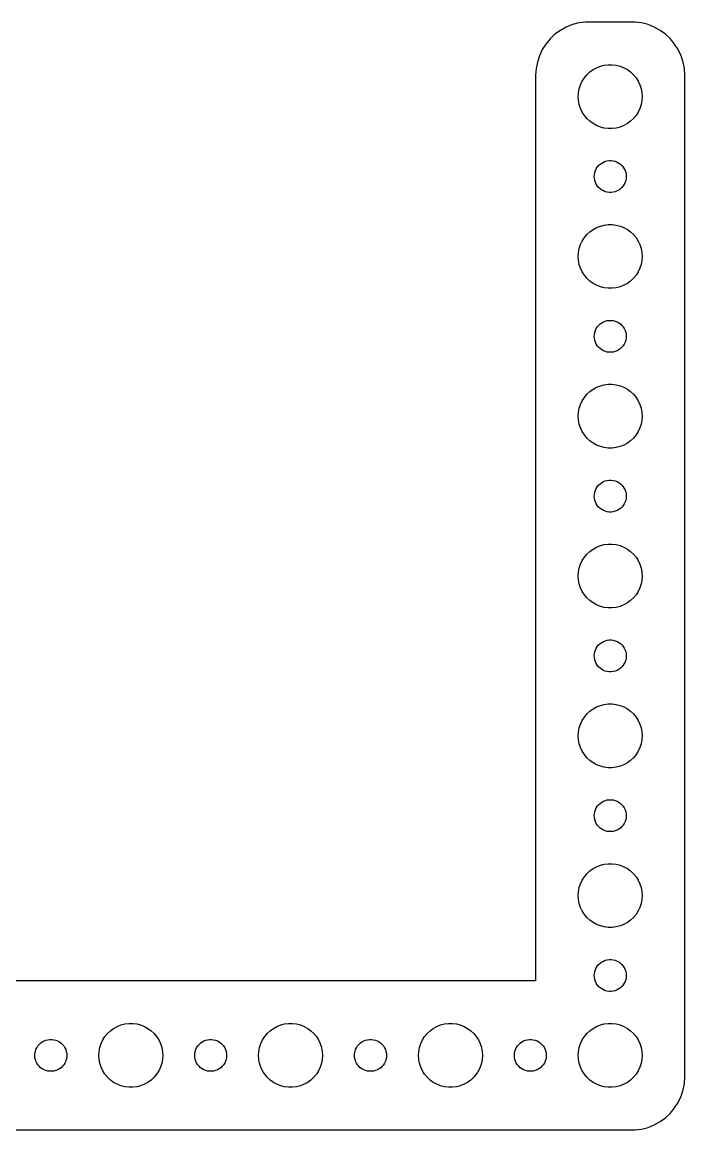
# Model space of a CAD drawing. Header units: metres. Extents: x -60 to 60, y -52 to 52.
# Drawn here: x -2.7 to 59.5, y -52 to 52 of the extents above; entities that cross this region are included whole.
import ezdxf

# ---------------------------------------------------------------- set-up
doc = ezdxf.new("R2010")
doc.units = ezdxf.units.M

msp = doc.modelspace()

# ---------------------------------------------------------------- linework, layer by layer
for p, q in [((50.186, 51.9901), (49.5631, 51.9114)), ((54.8139, 51.9901), (50.186, 51.9901)), ((55.4369, 51.9114), (54.8139, 51.9901)), ((47.8209, 51.2216), (47.3129, 50.8526)), ((48.3711, 51.5241), (47.8209, 51.2216)), ((48.9549, 51.7553), (48.3711, 51.5241)), ((49.5631, 51.9114), (48.9549, 51.7553)), ((56.0451, 51.7553), (55.4369, 51.9114)), ((56.6289, 51.5241), (56.0451, 51.7553)), ((57.1791, 51.2216), (56.6289, 51.5241)), ((57.6871, 50.8526), (57.1791, 51.2216)), ((46.4549, 49.9389), (46.1185, 49.4088)), ((46.8551, 50.4227), (46.4549, 49.9389)), ((47.3129, 50.8526), (46.8551, 50.4227)), ((58.1448, 50.4227), (57.6871, 50.8526)), ((58.5451, 49.9389), (58.1448, 50.4227)), ((58.8815, 49.4088), (58.5451, 49.9389)), ((46.1185, 49.4088), (45.8511, 48.8406)), ((59.1489, 48.8406), (58.8815, 49.4088)), ((45.6571, 48.2434), (45.5394, 47.6267)), ((45.8511, 48.8406), (45.6571, 48.2434)), ((51.2227, 47.7145), (51.5729, 47.8532)), ((51.5729, 47.8532), (51.9379, 47.9469)), ((51.9379, 47.9469), (52.3116, 47.9941)), ((52.3116, 47.9941), (52.6884, 47.9941)), ((52.6884, 47.9941), (53.0621, 47.9469)), ((53.0621, 47.9469), (53.427, 47.8532)), ((53.427, 47.8532), (53.7773, 47.7145)), ((59.3429, 48.2434), (59.1489, 48.8406)), ((59.4606, 47.6267), (59.3429, 48.2434)), ((45.5394, 47.6267), (45.5, 47)), ((45.5, 47), (45.5, -38.0099)), ((50.0729, 46.7634), (50.3131, 47.0536)), ((50.3131, 47.0536), (50.5877, 47.3115)), ((50.5877, 47.3115), (50.8925, 47.533)), ((50.8925, 47.533), (51.2227, 47.7145)), ((53.7773, 47.7145), (54.1075, 47.533)), ((54.1075, 47.533), (54.4123, 47.3115)), ((54.4123, 47.3115), (54.6869, 47.0536)), ((54.6869, 47.0536), (54.927, 46.7634)), ((59.5, 47), (59.4606, 47.6267)), ((59.5, -47), (59.5, 47)), ((49.5942, 45.7461), (49.7107, 46.1044)), ((49.7107, 46.1044), (49.8711, 46.4453)), ((49.8711, 46.4453), (50.0729, 46.7634)), ((54.927, 46.7634), (55.1289, 46.4453)), ((55.1289, 46.4453), (55.2893, 46.1044)), ((55.2893, 46.1044), (55.4057, 45.7461)), ((49.5, 45), (49.5237, 45.376)), ((49.5237, 44.624), (49.5, 45)), ((49.5237, 45.376), (49.5942, 45.7461)), ((55.4057, 45.7461), (55.4763, 45.376)), ((55.4763, 45.376), (55.5, 45)), ((55.5, 45), (55.4763, 44.624)), ((49.5942, 44.2539), (49.5237, 44.624)), ((49.7107, 43.8956), (49.5942, 44.2539)), ((49.8711, 43.5547), (49.7107, 43.8956)), ((55.2893, 43.8956), (55.1289, 43.5547)), ((55.4057, 44.2539), (55.2893, 43.8956)), ((55.4763, 44.624), (55.4057, 44.2539)), ((50.0729, 43.2366), (49.8711, 43.5547)), ((50.3131, 42.9464), (50.0729, 43.2366)), ((50.5877, 42.6885), (50.3131, 42.9464)), ((50.8925, 42.467), (50.5877, 42.6885)), ((54.4123, 42.6885), (54.1075, 42.467)), ((54.6869, 42.9464), (54.4123, 42.6885)), ((54.927, 43.2366), (54.6869, 42.9464)), ((55.1289, 43.5547), (54.927, 43.2366)), ((51.2227, 42.2855), (50.8925, 42.467)), ((51.5729, 42.1468), (51.2227, 42.2855)), ((51.9379, 42.0531), (51.5729, 42.1468)), ((52.3116, 42.0059), (51.9379, 42.0531)), ((52.6884, 42.0059), (52.3116, 42.0059)), ((53.0621, 42.0531), (52.6884, 42.0059)), ((53.427, 42.1468), (53.0621, 42.0531)), ((53.7773, 42.2855), (53.427, 42.1468)), ((54.1075, 42.467), (53.7773, 42.2855)), ((51.2865, 38.3817), (51.4065, 38.5268)), ((51.4065, 38.5268), (51.5439, 38.6558)), ((51.5439, 38.6558), (51.6963, 38.7665)), ((51.6963, 38.7665), (51.8613, 38.8572)), ((51.8613, 38.8572), (52.0365, 38.9266)), ((52.0365, 38.9266), (52.2189, 38.9734)), ((52.2189, 38.9734), (52.4058, 38.997)), ((52.4058, 38.997), (52.5942, 38.997)), ((52.5942, 38.997), (52.7811, 38.9734)), ((52.7811, 38.9734), (52.9635, 38.9266)), ((52.9635, 38.9266), (53.1387, 38.8572)), ((53.1387, 38.8572), (53.3037, 38.7665)), ((53.3037, 38.7665), (53.4561, 38.6558)), ((53.4561, 38.6558), (53.5934, 38.5268)), ((53.5934, 38.5268), (53.7135, 38.3817)), ((51, 37.5), (51.0118, 37.688)), ((51.0118, 37.312), (51, 37.5)), ((51.0118, 37.688), (51.0471, 37.873)), ((51.0471, 37.873), (51.1053, 38.0522)), ((51.1053, 38.0522), (51.1855, 38.2226)), ((51.1855, 38.2226), (51.2865, 38.3817)), ((53.7135, 38.3817), (53.8145, 38.2226)), ((53.8145, 38.2226), (53.8947, 38.0522)), ((53.8947, 38.0522), (53.9529, 37.873)), ((53.9529, 37.873), (53.9882, 37.688)), ((53.9882, 37.688), (54, 37.5)), ((54, 37.5), (53.9882, 37.312)), ((51.0471, 37.127), (51.0118, 37.312)), ((51.1053, 36.9478), (51.0471, 37.127)), ((51.1855, 36.7774), (51.1053, 36.9478)), ((51.2865, 36.6183), (51.1855, 36.7774)), ((51.4065, 36.4732), (51.2865, 36.6183)), ((51.5439, 36.3442), (51.4065, 36.4732)), ((53.5934, 36.4732), (53.4561, 36.3442)), ((53.7135, 36.6183), (53.5934, 36.4732)), ((53.8145, 36.7774), (53.7135, 36.6183)), ((53.8947, 36.9478), (53.8145, 36.7774)), ((53.9529, 37.127), (53.8947, 36.9478)), ((53.9882, 37.312), (53.9529, 37.127)), ((51.6963, 36.2335), (51.5439, 36.3442)), ((51.8613, 36.1428), (51.6963, 36.2335)), ((52.0365, 36.0734), (51.8613, 36.1428)), ((52.2189, 36.0266), (52.0365, 36.0734)), ((52.4058, 36.003), (52.2189, 36.0266)), ((52.5942, 36.003), (52.4058, 36.003)), ((52.7811, 36.0266), (52.5942, 36.003)), ((52.9635, 36.0734), (52.7811, 36.0266)), ((53.1387, 36.1428), (52.9635, 36.0734)), ((53.3037, 36.2335), (53.1387, 36.1428)), ((53.4561, 36.3442), (53.3037, 36.2335)), ((50.3131, 32.0536), (50.5877, 32.3115)), ((50.5877, 32.3115), (50.8925, 32.533)), ((50.8925, 32.533), (51.2227, 32.7145)), ((51.2227, 32.7145), (51.5729, 32.8532)), ((51.5729, 32.8532), (51.9379, 32.9469)), ((51.9379, 32.9469), (52.3116, 32.9941)), ((52.3116, 32.9941), (52.6884, 32.9941)), ((52.6884, 32.9941), (53.0621, 32.9469)), ((53.0621, 32.9469), (53.427, 32.8532)), ((53.427, 32.8532), (53.7773, 32.7145)), ((53.7773, 32.7145), (54.1075, 32.533)), ((54.1075, 32.533), (54.4123, 32.3115)), ((54.4123, 32.3115), (54.6869, 32.0536)), ((49.7107, 31.1044), (49.8711, 31.4453)), ((49.8711, 31.4453), (50.0729, 31.7634)), ((50.0729, 31.7634), (50.3131, 32.0536)), ((54.6869, 32.0536), (54.927, 31.7634)), ((54.927, 31.7634), (55.1289, 31.4453)), ((55.1289, 31.4453), (55.2893, 31.1044)), ((49.5, 30), (49.5237, 30.376)), ((49.5237, 30.376), (49.5942, 30.7461)), ((49.5942, 30.7461), (49.7107, 31.1044)), ((55.2893, 31.1044), (55.4057, 30.7461)), ((55.4057, 30.7461), (55.4763, 30.376)), ((55.4763, 30.376), (55.5, 30)), ((49.5237, 29.624), (49.5, 30)), ((49.5942, 29.2539), (49.5237, 29.624)), ((49.7107, 28.8956), (49.5942, 29.2539)), ((55.4057, 29.2539), (55.2893, 28.8956)), ((55.4763, 29.624), (55.4057, 29.2539)), ((55.5, 30), (55.4763, 29.624)), ((49.8711, 28.5547), (49.7107, 28.8956)), ((50.0729, 28.2366), (49.8711, 28.5547)), ((50.3131, 27.9464), (50.0729, 28.2366)), ((54.927, 28.2366), (54.6869, 27.9464)), ((55.1289, 28.5547), (54.927, 28.2366)), ((55.2893, 28.8956), (55.1289, 28.5547)), ((50.5877, 27.6884), (50.3131, 27.9464)), ((50.8925, 27.467), (50.5877, 27.6884)), ((51.2227, 27.2855), (50.8925, 27.467)), ((51.5729, 27.1468), (51.2227, 27.2855)), ((51.9379, 27.0531), (51.5729, 27.1468)), ((52.3116, 27.0059), (51.9379, 27.0531)), ((53.0621, 27.0531), (52.6884, 27.0059)), ((53.427, 27.1468), (53.0621, 27.0531)), ((53.7773, 27.2855), (53.427, 27.1468)), ((54.1075, 27.467), (53.7773, 27.2855)), ((54.4123, 27.6884), (54.1075, 27.467)), ((54.6869, 27.9464), (54.4123, 27.6884)), ((52.6884, 27.0059), (52.3116, 27.0059)), ((51.8613, 23.8572), (52.0365, 23.9266)), ((52.0365, 23.9266), (52.2189, 23.9734)), ((52.2189, 23.9734), (52.4058, 23.997)), ((52.4058, 23.997), (52.5942, 23.997)), ((52.5942, 23.997), (52.7811, 23.9734)), ((52.7811, 23.9734), (52.9635, 23.9266)), ((52.9635, 23.9266), (53.1387, 23.8572)), ((51.0471, 22.873), (51.1053, 23.0522)), ((51.1053, 23.0522), (51.1855, 23.2226)), ((51.1855, 23.2226), (51.2865, 23.3817)), ((51.2865, 23.3817), (51.4065, 23.5268)), ((51.4065, 23.5268), (51.5439, 23.6558)), ((51.5439, 23.6558), (51.6963, 23.7665)), ((51.6963, 23.7665), (51.8613, 23.8572)), ((53.1387, 23.8572), (53.3037, 23.7665)), ((53.3037, 23.7665), (53.4561, 23.6558)), ((53.4561, 23.6558), (53.5934, 23.5268)), ((53.5934, 23.5268), (53.7135, 23.3817)), ((53.7135, 23.3817), (53.8145, 23.2226)), ((53.8145, 23.2226), (53.8947, 23.0522)), ((53.8947, 23.0522), (53.9529, 22.873)), ((51, 22.5), (51.0118, 22.688)), ((51.0118, 22.312), (51, 22.5)), ((51.0118, 22.688), (51.0471, 22.873)), ((51.0471, 22.127), (51.0118, 22.312)), ((51.1053, 21.9478), (51.0471, 22.127)), ((51.1855, 21.7774), (51.1053, 21.9478)), ((53.8947, 21.9478), (53.8145, 21.7774)), ((53.9529, 22.127), (53.8947, 21.9478)), ((53.9529, 22.873), (53.9882, 22.688)), ((53.9882, 22.312), (53.9529, 22.127)), ((53.9882, 22.688), (54, 22.5)), ((54, 22.5), (53.9882, 22.312)), ((51.2865, 21.6183), (51.1855, 21.7774)), ((51.4065, 21.4732), (51.2865, 21.6183)), ((51.5439, 21.3442), (51.4065, 21.4732)), ((51.6963, 21.2335), (51.5439, 21.3442)), ((51.8613, 21.1427), (51.6963, 21.2335)), ((52.0365, 21.0734), (51.8613, 21.1427)), ((52.2189, 21.0266), (52.0365, 21.0734)), ((52.4058, 21.003), (52.2189, 21.0266)), ((52.5942, 21.003), (52.4058, 21.003)), ((52.7811, 21.0266), (52.5942, 21.003)), ((52.9635, 21.0734), (52.7811, 21.0266)), ((53.1387, 21.1427), (52.9635, 21.0734)), ((53.3037, 21.2335), (53.1387, 21.1427)), ((53.4561, 21.3442), (53.3037, 21.2335)), ((53.5934, 21.4732), (53.4561, 21.3442)), ((53.7135, 21.6183), (53.5934, 21.4732)), ((53.8145, 21.7774), (53.7135, 21.6183)), ((50.8925, 17.533), (51.2227, 17.7145)), ((51.2227, 17.7145), (51.5729, 17.8532)), ((51.5729, 17.8532), (51.9379, 17.9469)), ((51.9379, 17.9469), (52.3116, 17.9941)), ((52.3116, 17.9941), (52.6884, 17.9941)), ((52.6884, 17.9941), (53.0621, 17.9469)), ((53.0621, 17.9469), (53.427, 17.8532)), ((53.427, 17.8532), (53.7773, 17.7145)), ((53.7773, 17.7145), (54.1075, 17.533)), ((49.8711, 16.4453), (50.0729, 16.7634)), ((50.0729, 16.7634), (50.3131, 17.0536)), ((50.3131, 17.0536), (50.5877, 17.3115)), ((50.5877, 17.3115), (50.8925, 17.533)), ((54.1075, 17.533), (54.4123, 17.3115)), ((54.4123, 17.3115), (54.6869, 17.0536)), ((54.6869, 17.0536), (54.927, 16.7634)), ((54.927, 16.7634), (55.1289, 16.4453)), ((49.5237, 15.376), (49.5942, 15.7461)), ((49.5942, 15.7461), (49.7107, 16.1044)), ((49.7107, 16.1044), (49.8711, 16.4453)), ((55.1289, 16.4453), (55.2893, 16.1044)), ((55.2893, 16.1044), (55.4057, 15.7461)), ((55.4057, 15.7461), (55.4763, 15.376)), ((49.5, 15), (49.5237, 15.376)), ((49.5237, 14.624), (49.5, 15)), ((49.5942, 14.2539), (49.5237, 14.624)), ((55.4763, 14.624), (55.4057, 14.2539)), ((55.4763, 15.376), (55.5, 15)), ((55.5, 15), (55.4763, 14.624)), ((49.7107, 13.8956), (49.5942, 14.2539)), ((49.8711, 13.5547), (49.7107, 13.8956)), ((50.0729, 13.2366), (49.8711, 13.5547)), ((55.1289, 13.5547), (54.927, 13.2366)), ((55.2893, 13.8956), (55.1289, 13.5547)), ((55.4057, 14.2539), (55.2893, 13.8956)), ((50.3131, 12.9464), (50.0729, 13.2366)), ((50.5877, 12.6884), (50.3131, 12.9464)), ((50.8925, 12.467), (50.5877, 12.6884)), ((54.4123, 12.6884), (54.1075, 12.467)), ((54.6869, 12.9464), (54.4123, 12.6884)), ((54.927, 13.2366), (54.6869, 12.9464)), ((51.2227, 12.2855), (50.8925, 12.467)), ((51.5729, 12.1468), (51.2227, 12.2855)), ((51.9379, 12.0531), (51.5729, 12.1468)), ((52.3116, 12.0059), (51.9379, 12.0531)), ((52.6884, 12.0059), (52.3116, 12.0059)), ((53.0621, 12.0531), (52.6884, 12.0059)), ((53.427, 12.1468), (53.0621, 12.0531)), ((53.7773, 12.2855), (53.427, 12.1468)), ((54.1075, 12.467), (53.7773, 12.2855)), ((51.1855, 8.22263), (51.2865, 8.38167)), ((51.2865, 8.38167), (51.4065, 8.52681)), ((51.4065, 8.52681), (51.5439, 8.65576)), ((51.5439, 8.65576), (51.6963, 8.76648)), ((51.6963, 8.76648), (51.8613, 8.85724)), ((51.8613, 8.85724), (52.0365, 8.92657)), ((52.0365, 8.92657), (52.2189, 8.97342)), ((52.2189, 8.97342), (52.4058, 8.99704)), ((52.4058, 8.99704), (52.5942, 8.99704)), ((52.5942, 8.99704), (52.7811, 8.97342)), ((52.7811, 8.97342), (52.9635, 8.92657)), ((52.9635, 8.92657), (53.1387, 8.85724)), ((53.1387, 8.85724), (53.3037, 8.76648)), ((53.3037, 8.76648), (53.4561, 8.65576)), ((53.4561, 8.65576), (53.5934, 8.52681)), ((53.5934, 8.52681), (53.7135, 8.38167)), ((53.7135, 8.38167), (53.8145, 8.22263)), ((51, 7.5), (51.0118, 7.68799)), ((51.0118, 7.312), (51, 7.5)), ((51.0118, 7.68799), (51.0471, 7.87303)), ((51.0471, 7.12695), (51.0118, 7.312)), ((51.0471, 7.87303), (51.1053, 8.05219)), ((51.1053, 8.05219), (51.1855, 8.22263)), ((53.8145, 8.22263), (53.8947, 8.05219)), ((53.8947, 8.05219), (53.9529, 7.87303)), ((53.9529, 7.87303), (53.9882, 7.68799)), ((53.9882, 7.312), (53.9529, 7.12695)), ((53.9882, 7.68799), (54, 7.5)), ((54, 7.5), (53.9882, 7.312)), ((51.1053, 6.9478), (51.0471, 7.12695)), ((51.1855, 6.77736), (51.1053, 6.9478)), ((51.2865, 6.61832), (51.1855, 6.77736)), ((51.4065, 6.47318), (51.2865, 6.61832)), ((51.5439, 6.34422), (51.4065, 6.47318)), ((51.6963, 6.23351), (51.5439, 6.34422)), ((53.4561, 6.34422), (53.3037, 6.23351)), ((53.5934, 6.47318), (53.4561, 6.34422)), ((53.7135, 6.61832), (53.5934, 6.47318)), ((53.8145, 6.77736), (53.7135, 6.61832)), ((53.8947, 6.9478), (53.8145, 6.77736)), ((53.9529, 7.12695), (53.8947, 6.9478)), ((51.8613, 6.14275), (51.6963, 6.23351)), ((52.0365, 6.07341), (51.8613, 6.14275)), ((52.2189, 6.02657), (52.0365, 6.07341)), ((52.4058, 6.00294), (52.2189, 6.02657)), ((52.5942, 6.00294), (52.4058, 6.00294)), ((52.7811, 6.02657), (52.5942, 6.00294)), ((52.9635, 6.07341), (52.7811, 6.02657)), ((53.1387, 6.14275), (52.9635, 6.07341)), ((53.3037, 6.23351), (53.1387, 6.14275)), ((50.3131, 2.05363), (50.5877, 2.31154)), ((50.5877, 2.31154), (50.8925, 2.53297)), ((50.8925, 2.53297), (51.2227, 2.71448)), ((51.2227, 2.71448), (51.5729, 2.85316)), ((51.5729, 2.85316), (51.9379, 2.94685)), ((51.9379, 2.94685), (52.3116, 2.99408)), ((52.3116, 2.99408), (52.6884, 2.99408)), ((52.6884, 2.99408), (53.0621, 2.94685)), ((53.0621, 2.94685), (53.427, 2.85316)), ((53.427, 2.85316), (53.7773, 2.71448)), ((53.7773, 2.71448), (54.1075, 2.53297)), ((54.1075, 2.53297), (54.4123, 2.31154)), ((54.4123, 2.31154), (54.6869, 2.05363)), ((49.5942, 0.74606), (49.7107, 1.10437)), ((49.7107, 1.10437), (49.8711, 1.44525)), ((49.8711, 1.44525), (50.0729, 1.76335)), ((50.0729, 1.76335), (50.3131, 2.05363)), ((54.6869, 2.05363), (54.927, 1.76335)), ((54.927, 1.76335), (55.1289, 1.44525)), ((55.1289, 1.44525), (55.2893, 1.10437)), ((55.2893, 1.10437), (55.4057, 0.74606)), ((49.5, 0), (49.5237, 0.37599)), ((49.5237, -0.37599), (49.5, 0)), ((49.5237, 0.37599), (49.5942, 0.74606)), ((55.4057, 0.74606), (55.4763, 0.37599)), ((55.4763, 0.37599), (55.5, 0)), ((55.5, 0), (55.4763, -0.37599)), ((49.5942, -0.74606), (49.5237, -0.37599)), ((49.7107, -1.10437), (49.5942, -0.74606)), ((55.4057, -0.74606), (55.2893, -1.10437)), ((55.4763, -0.37599), (55.4057, -0.74606)), ((49.8711, -1.44525), (49.7107, -1.10437)), ((50.0729, -1.76335), (49.8711, -1.44525)), ((50.3131, -2.05363), (50.0729, -1.76335)), ((50.5877, -2.31154), (50.3131, -2.05363)), ((54.6869, -2.05363), (54.4123, -2.31154)), ((54.927, -1.76335), (54.6869, -2.05363)), ((55.1289, -1.44525), (54.927, -1.76335)), ((55.2893, -1.10437), (55.1289, -1.44525)), ((50.8925, -2.53297), (50.5877, -2.31154)), ((51.2227, -2.71448), (50.8925, -2.53297)), ((51.5729, -2.85316), (51.2227, -2.71448)), ((51.9379, -2.94685), (51.5729, -2.85316)), ((52.3116, -2.99408), (51.9379, -2.94685)), ((52.6884, -2.99408), (52.3116, -2.99408)), ((53.0621, -2.94685), (52.6884, -2.99408)), ((53.427, -2.85316), (53.0621, -2.94685)), ((53.7773, -2.71448), (53.427, -2.85316)), ((54.1075, -2.53297), (53.7773, -2.71448)), ((54.4123, -2.31154), (54.1075, -2.53297)), ((51.5439, -6.34422), (51.6963, -6.23351)), ((51.6963, -6.23351), (51.8613, -6.14275)), ((51.8613, -6.14275), (52.0365, -6.07341)), ((52.0365, -6.07341), (52.2189, -6.02657)), ((52.2189, -6.02657), (52.4058, -6.00294)), ((52.4058, -6.00294), (52.5942, -6.00294)), ((52.5942, -6.00294), (52.7811, -6.02657)), ((52.7811, -6.02657), (52.9635, -6.07341)), ((52.9635, -6.07341), (53.1387, -6.14275)), ((53.1387, -6.14275), (53.3037, -6.23351)), ((53.3037, -6.23351), (53.4561, -6.34422)), ((51.0118, -7.312), (51.0471, -7.12695)), ((51.0471, -7.12695), (51.1053, -6.9478)), ((51.1053, -6.9478), (51.1855, -6.77736)), ((51.1855, -6.77736), (51.2865, -6.61832)), ((51.2865, -6.61832), (51.4065, -6.47318)), ((51.4065, -6.47318), (51.5439, -6.34422)), ((53.4561, -6.34422), (53.5934, -6.47318)), ((53.5934, -6.47318), (53.7135, -6.61832)), ((53.7135, -6.61832), (53.8145, -6.77736)), ((53.8145, -6.77736), (53.8947, -6.9478)), ((53.8947, -6.9478), (53.9529, -7.12695)), ((53.9529, -7.12695), (53.9882, -7.312)), ((51, -7.5), (51.0118, -7.312)), ((51.0118, -7.68799), (51, -7.5)), ((51.0471, -7.87303), (51.0118, -7.68799)), ((51.1053, -8.05219), (51.0471, -7.87303)), ((51.1855, -8.22263), (51.1053, -8.05219)), ((51.2865, -8.38167), (51.1855, -8.22263)), ((53.8145, -8.22263), (53.7135, -8.38167)), ((53.8947, -8.05219), (53.8145, -8.22263)), ((53.9529, -7.87303), (53.8947, -8.05219)), ((53.9882, -7.68799), (53.9529, -7.87303)), ((53.9882, -7.312), (54, -7.5)), ((54, -7.5), (53.9882, -7.68799)), ((51.4065, -8.52681), (51.2865, -8.38167)), ((51.5439, -8.65576), (51.4065, -8.52681)), ((51.6963, -8.76648), (51.5439, -8.65576)), ((51.8613, -8.85724), (51.6963, -8.76648)), ((52.0365, -8.92657), (51.8613, -8.85724)), ((52.2189, -8.97342), (52.0365, -8.92657)), ((52.4058, -8.99704), (52.2189, -8.97342)), ((52.5942, -8.99704), (52.4058, -8.99704)), ((52.7811, -8.97342), (52.5942, -8.99704)), ((52.9635, -8.92657), (52.7811, -8.97342)), ((53.1387, -8.85724), (52.9635, -8.92657)), ((53.3037, -8.76648), (53.1387, -8.85724)), ((53.4561, -8.65576), (53.3037, -8.76648)), ((53.5934, -8.52681), (53.4561, -8.65576)), ((53.7135, -8.38167), (53.5934, -8.52681)), ((50.5877, -12.6884), (50.8925, -12.467)), ((50.8925, -12.467), (51.2227, -12.2855)), ((51.2227, -12.2855), (51.5729, -12.1468)), ((51.5729, -12.1468), (51.9379, -12.0531)), ((51.9379, -12.0531), (52.3116, -12.0059)), ((52.3116, -12.0059), (52.6884, -12.0059)), ((52.6884, -12.0059), (53.0621, -12.0531)), ((53.0621, -12.0531), (53.427, -12.1468)), ((53.427, -12.1468), (53.7773, -12.2855)), ((53.7773, -12.2855), (54.1075, -12.467)), ((54.1075, -12.467), (54.4123, -12.6884)), ((49.8711, -13.5547), (50.0729, -13.2366)), ((50.0729, -13.2366), (50.3131, -12.9464)), ((50.3131, -12.9464), (50.5877, -12.6884)), ((54.4123, -12.6884), (54.6869, -12.9464)), ((54.6869, -12.9464), (54.927, -13.2366)), ((54.927, -13.2366), (55.1289, -13.5547)), ((49.5237, -14.624), (49.5942, -14.2539)), ((49.5942, -14.2539), (49.7107, -13.8956)), ((49.7107, -13.8956), (49.8711, -13.5547)), ((55.1289, -13.5547), (55.2893, -13.8956)), ((55.2893, -13.8956), (55.4057, -14.2539)), ((55.4057, -14.2539), (55.4763, -14.624)), ((49.5, -15), (49.5237, -14.624)), ((49.5237, -15.376), (49.5, -15)), ((49.5942, -15.7461), (49.5237, -15.376)), ((55.4763, -15.376), (55.4057, -15.7461)), ((55.4763, -14.624), (55.5, -15)), ((55.5, -15), (55.4763, -15.376)), ((49.7107, -16.1044), (49.5942, -15.7461)), ((49.8711, -16.4453), (49.7107, -16.1044)), ((50.0729, -16.7634), (49.8711, -16.4453)), ((55.1289, -16.4453), (54.927, -16.7634)), ((55.2893, -16.1044), (55.1289, -16.4453)), ((55.4057, -15.7461), (55.2893, -16.1044)), ((50.3131, -17.0536), (50.0729, -16.7634)), ((50.5877, -17.3115), (50.3131, -17.0536)), ((50.8925, -17.533), (50.5877, -17.3115)), ((51.2227, -17.7145), (50.8925, -17.533)), ((54.1075, -17.533), (53.7773, -17.7145)), ((54.4123, -17.3115), (54.1075, -17.533)), ((54.6869, -17.0536), (54.4123, -17.3115)), ((54.927, -16.7634), (54.6869, -17.0536)), ((51.5729, -17.8532), (51.2227, -17.7145)), ((51.9379, -17.9469), (51.5729, -17.8532)), ((52.3116, -17.9941), (51.9379, -17.9469)), ((52.6884, -17.9941), (52.3116, -17.9941)), ((53.0621, -17.9469), (52.6884, -17.9941)), ((53.427, -17.8532), (53.0621, -17.9469)), ((53.7773, -17.7145), (53.427, -17.8532)), ((51.1053, -21.9478), (51.1855, -21.7774)), ((51.1855, -21.7774), (51.2865, -21.6183)), ((51.2865, -21.6183), (51.4065, -21.4732)), ((51.4065, -21.4732), (51.5439, -21.3442)), ((51.5439, -21.3442), (51.6963, -21.2335)), ((51.6963, -21.2335), (51.8613, -21.1427)), ((51.8613, -21.1427), (52.0365, -21.0734)), ((52.0365, -21.0734), (52.2189, -21.0266)), ((52.2189, -21.0266), (52.4058, -21.003)), ((52.4058, -21.003), (52.5942, -21.003)), ((52.5942, -21.003), (52.7811, -21.0266)), ((52.7811, -21.0266), (52.9635, -21.0734)), ((52.9635, -21.0734), (53.1387, -21.1427)), ((53.1387, -21.1427), (53.3037, -21.2335)), ((53.3037, -21.2335), (53.4561, -21.3442)), ((53.4561, -21.3442), (53.5934, -21.4732)), ((53.5934, -21.4732), (53.7135, -21.6183)), ((53.7135, -21.6183), (53.8145, -21.7774)), ((53.8145, -21.7774), (53.8947, -21.9478)), ((51, -22.5), (51.0118, -22.312)), ((51.0118, -22.688), (51, -22.5)), ((51.0118, -22.312), (51.0471, -22.127)), ((51.0471, -22.873), (51.0118, -22.688)), ((51.0471, -22.127), (51.1053, -21.9478)), ((51.1053, -23.0522), (51.0471, -22.873)), ((53.8947, -21.9478), (53.9529, -22.127)), ((53.9529, -22.873), (53.8947, -23.0522)), ((53.9529, -22.127), (53.9882, -22.312)), ((53.9882, -22.688), (53.9529, -22.873)), ((53.9882, -22.312), (54, -22.5)), ((54, -22.5), (53.9882, -22.688)), ((51.1855, -23.2226), (51.1053, -23.0522)), ((51.2865, -23.3817), (51.1855, -23.2226)), ((51.4065, -23.5268), (51.2865, -23.3817)), ((51.5439, -23.6558), (51.4065, -23.5268)), ((51.6963, -23.7665), (51.5439, -23.6558)), ((51.8613, -23.8572), (51.6963, -23.7665)), ((52.0365, -23.9266), (51.8613, -23.8572)), ((53.1387, -23.8572), (52.9635, -23.9266)), ((53.3037, -23.7665), (53.1387, -23.8572)), ((53.4561, -23.6558), (53.3037, -23.7665)), ((53.5934, -23.5268), (53.4561, -23.6558)), ((53.7135, -23.3817), (53.5934, -23.5268)), ((53.8145, -23.2226), (53.7135, -23.3817)), ((53.8947, -23.0522), (53.8145, -23.2226)), ((52.2189, -23.9734), (52.0365, -23.9266)), ((52.4058, -23.997), (52.2189, -23.9734)), ((52.5942, -23.997), (52.4058, -23.997)), ((52.7811, -23.9734), (52.5942, -23.997)), ((52.9635, -23.9266), (52.7811, -23.9734)), ((51.9379, -27.0531), (52.3116, -27.0059)), ((52.3116, -27.0059), (52.6884, -27.0059)), ((52.6884, -27.0059), (53.0621, -27.0531)), ((50.0729, -28.2366), (50.3131, -27.9464)), ((50.3131, -27.9464), (50.5877, -27.6884)), ((50.5877, -27.6884), (50.8925, -27.467)), ((50.8925, -27.467), (51.2227, -27.2855)), ((51.2227, -27.2855), (51.5729, -27.1468)), ((51.5729, -27.1468), (51.9379, -27.0531)), ((53.0621, -27.0531), (53.427, -27.1468)), ((53.427, -27.1468), (53.7773, -27.2855)), ((53.7773, -27.2855), (54.1075, -27.467)), ((54.1075, -27.467), (54.4123, -27.6884)), ((54.4123, -27.6884), (54.6869, -27.9464)), ((54.6869, -27.9464), (54.927, -28.2366)), ((49.5942, -29.2539), (49.7107, -28.8956)), ((49.7107, -28.8956), (49.8711, -28.5547)), ((49.8711, -28.5547), (50.0729, -28.2366)), ((54.927, -28.2366), (55.1289, -28.5547)), ((55.1289, -28.5547), (55.2893, -28.8956)), ((55.2893, -28.8956), (55.4057, -29.2539)), ((49.5, -30), (49.5237, -29.624)), ((49.5237, -30.376), (49.5, -30)), ((49.5237, -29.624), (49.5942, -29.2539)), ((55.4057, -29.2539), (55.4763, -29.624)), ((55.4763, -29.624), (55.5, -30)), ((55.5, -30), (55.4763, -30.376)), ((49.5942, -30.7461), (49.5237, -30.376)), ((49.7107, -31.1044), (49.5942, -30.7461)), ((49.8711, -31.4453), (49.7107, -31.1044)), ((55.2893, -31.1044), (55.1289, -31.4453)), ((55.4057, -30.7461), (55.2893, -31.1044)), ((55.4763, -30.376), (55.4057, -30.7461)), ((50.0729, -31.7634), (49.8711, -31.4453)), ((50.3131, -32.0536), (50.0729, -31.7634)), ((50.5877, -32.3115), (50.3131, -32.0536)), ((54.6869, -32.0536), (54.4123, -32.3115)), ((54.927, -31.7634), (54.6869, -32.0536)), ((55.1289, -31.4453), (54.927, -31.7634)), ((50.8925, -32.533), (50.5877, -32.3115)), ((51.2227, -32.7145), (50.8925, -32.533)), ((51.5729, -32.8532), (51.2227, -32.7145)), ((51.9379, -32.9469), (51.5729, -32.8532)), ((52.3116, -32.9941), (51.9379, -32.9469)), ((52.6884, -32.9941), (52.3116, -32.9941)), ((53.0621, -32.9469), (52.6884, -32.9941)), ((53.427, -32.8532), (53.0621, -32.9469)), ((53.7773, -32.7145), (53.427, -32.8532)), ((54.1075, -32.533), (53.7773, -32.7145)), ((54.4123, -32.3115), (54.1075, -32.533)), ((51.4065, -36.4732), (51.5439, -36.3442)), ((51.5439, -36.3442), (51.6963, -36.2335)), ((51.6963, -36.2335), (51.8613, -36.1428)), ((51.8613, -36.1428), (52.0365, -36.0734)), ((52.0365, -36.0734), (52.2189, -36.0266)), ((52.2189, -36.0266), (52.4058, -36.003)), ((52.4058, -36.003), (52.5942, -36.003)), ((52.5942, -36.003), (52.7811, -36.0266)), ((52.7811, -36.0266), (52.9635, -36.0734)), ((52.9635, -36.0734), (53.1387, -36.1428)), ((53.1387, -36.1428), (53.3037, -36.2335)), ((53.3037, -36.2335), (53.4561, -36.3442)), ((53.4561, -36.3442), (53.5934, -36.4732)), ((51, -37.5), (51.0118, -37.312)), ((51.0118, -37.312), (51.0471, -37.127)), ((51.0471, -37.127), (51.1053, -36.9478)), ((51.1053, -36.9478), (51.1855, -36.7774)), ((51.1855, -36.7774), (51.2865, -36.6183)), ((51.2865, -36.6183), (51.4065, -36.4732)), ((53.5934, -36.4732), (53.7135, -36.6183)), ((53.7135, -36.6183), (53.8145, -36.7774)), ((53.8145, -36.7774), (53.8947, -36.9478)), ((53.8947, -36.9478), (53.9529, -37.127)), ((53.9529, -37.127), (53.9882, -37.312)), ((53.9882, -37.312), (54, -37.5)), ((45.5, -38.0099), (-45.5, -38.0099)), ((51.0118, -37.688), (51, -37.5)), ((51.0471, -37.873), (51.0118, -37.688)), ((51.1053, -38.0522), (51.0471, -37.873)), ((51.1855, -38.2226), (51.1053, -38.0522)), ((51.2865, -38.3817), (51.1855, -38.2226)), ((51.4065, -38.5268), (51.2865, -38.3817)), ((53.7135, -38.3817), (53.5934, -38.5268)), ((53.8145, -38.2226), (53.7135, -38.3817)), ((53.8947, -38.0522), (53.8145, -38.2226)), ((53.9529, -37.873), (53.8947, -38.0522)), ((53.9882, -37.688), (53.9529, -37.873)), ((54, -37.5), (53.9882, -37.688)), ((51.5439, -38.6558), (51.4065, -38.5268)), ((51.6963, -38.7665), (51.5439, -38.6558)), ((51.8613, -38.8572), (51.6963, -38.7665)), ((52.0365, -38.9266), (51.8613, -38.8572)), ((52.2189, -38.9734), (52.0365, -38.9266)), ((52.4058, -38.997), (52.2189, -38.9734)), ((52.5942, -38.997), (52.4058, -38.997)), ((52.7811, -38.9734), (52.5942, -38.997)), ((52.9635, -38.9266), (52.7811, -38.9734)), ((53.1387, -38.8572), (52.9635, -38.9266)), ((53.3037, -38.7665), (53.1387, -38.8572)), ((53.4561, -38.6558), (53.3037, -38.7665)), ((53.5934, -38.5268), (53.4561, -38.6558)), ((5.58772, -42.6885), (5.89252, -42.467)), ((5.89252, -42.467), (6.22266, -42.2855)), ((6.22266, -42.2855), (6.57294, -42.1468)), ((6.57294, -42.1468), (6.93785, -42.0531)), ((6.93785, -42.0531), (7.31161, -42.0059)), ((7.31161, -42.0059), (7.68837, -42.0059)), ((7.68837, -42.0059), (8.06213, -42.0531)), ((8.06213, -42.0531), (8.42705, -42.1468)), ((8.42705, -42.1468), (8.77733, -42.2855)), ((8.77733, -42.2855), (9.10747, -42.467)), ((9.10747, -42.467), (9.41226, -42.6885)), ((20.5877, -42.6885), (20.8925, -42.467)), ((20.8925, -42.467), (21.2227, -42.2855)), ((21.2227, -42.2855), (21.5729, -42.1468)), ((21.5729, -42.1468), (21.9379, -42.0531)), ((21.9379, -42.0531), (22.3116, -42.0059)), ((22.3116, -42.0059), (22.6884, -42.0059)), ((22.6884, -42.0059), (23.0621, -42.0531)), ((23.0621, -42.0531), (23.427, -42.1468)), ((23.427, -42.1468), (23.7773, -42.2855)), ((23.7773, -42.2855), (24.1075, -42.467)), ((24.1075, -42.467), (24.4123, -42.6885)), ((35.5877, -42.6885), (35.8925, -42.467)), ((35.8925, -42.467), (36.2227, -42.2855)), ((36.2227, -42.2855), (36.5729, -42.1468)), ((36.5729, -42.1468), (36.9379, -42.0531)), ((36.9379, -42.0531), (37.3116, -42.0059)), ((37.3116, -42.0059), (37.6884, -42.0059)), ((37.6884, -42.0059), (38.0621, -42.0531)), ((38.0621, -42.0531), (38.427, -42.1468)), ((38.427, -42.1468), (38.7773, -42.2855)), ((38.7773, -42.2855), (39.1075, -42.467)), ((39.1075, -42.467), (39.4123, -42.6885)), ((50.5877, -42.6885), (50.8925, -42.467)), ((50.8925, -42.467), (51.2227, -42.2855)), ((51.2227, -42.2855), (51.5729, -42.1468)), ((51.5729, -42.1468), (51.9379, -42.0531)), ((51.9379, -42.0531), (52.3116, -42.0059)), ((52.3116, -42.0059), (52.6884, -42.0059)), ((52.6884, -42.0059), (53.0621, -42.0531)), ((53.0621, -42.0531), (53.427, -42.1468)), ((53.427, -42.1468), (53.7773, -42.2855)), ((53.7773, -42.2855), (54.1075, -42.467)), ((54.1075, -42.467), (54.4123, -42.6885)), ((-0.80373, -43.7335), (-0.63866, -43.6428)), ((-0.63866, -43.6428), (-0.46352, -43.5734)), ((-0.46352, -43.5734), (-0.28107, -43.5266)), ((-0.28107, -43.5266), (-0.09418, -43.503)), ((-0.09418, -43.503), (0.09418, -43.503)), ((0.09418, -43.503), (0.28107, -43.5266)), ((0.28107, -43.5266), (0.46352, -43.5734)), ((0.46352, -43.5734), (0.63866, -43.6428)), ((0.63866, -43.6428), (0.80373, -43.7335)), ((4.71066, -43.8956), (4.87108, -43.5547)), ((4.87108, -43.5547), (5.07294, -43.2366)), ((5.07294, -43.2366), (5.31308, -42.9464)), ((5.31308, -42.9464), (5.58772, -42.6885)), ((9.41226, -42.6885), (9.6869, -42.9464)), ((9.6869, -42.9464), (9.92705, -43.2366)), ((9.92705, -43.2366), (10.1289, -43.5547)), ((10.1289, -43.5547), (10.2893, -43.8956)), ((14.1963, -43.7335), (14.3613, -43.6428)), ((14.3613, -43.6428), (14.5365, -43.5734)), ((14.5365, -43.5734), (14.7189, -43.5266)), ((14.7189, -43.5266), (14.9058, -43.503)), ((14.9058, -43.503), (15.0942, -43.503)), ((15.0942, -43.503), (15.2811, -43.5266)), ((15.2811, -43.5266), (15.4635, -43.5734)), ((15.4635, -43.5734), (15.6387, -43.6428)), ((15.6387, -43.6428), (15.8037, -43.7335)), ((19.7107, -43.8956), (19.8711, -43.5547)), ((19.8711, -43.5547), (20.0729, -43.2366)), ((20.0729, -43.2366), (20.3131, -42.9464)), ((20.3131, -42.9464), (20.5877, -42.6885)), ((24.4123, -42.6885), (24.6869, -42.9464)), ((24.6869, -42.9464), (24.927, -43.2366)), ((24.927, -43.2366), (25.1289, -43.5547)), ((25.1289, -43.5547), (25.2893, -43.8956)), ((29.1963, -43.7335), (29.3613, -43.6428)), ((29.3613, -43.6428), (29.5365, -43.5734)), ((29.5365, -43.5734), (29.7189, -43.5266)), ((29.7189, -43.5266), (29.9058, -43.503)), ((29.9058, -43.503), (30.0942, -43.503)), ((30.0942, -43.503), (30.2811, -43.5266)), ((30.2811, -43.5266), (30.4635, -43.5734)), ((30.4635, -43.5734), (30.6387, -43.6428)), ((30.6387, -43.6428), (30.8037, -43.7335)), ((34.7107, -43.8956), (34.8711, -43.5547)), ((34.8711, -43.5547), (35.0729, -43.2366)), ((35.0729, -43.2366), (35.3131, -42.9464)), ((35.3131, -42.9464), (35.5877, -42.6885)), ((39.4123, -42.6885), (39.6869, -42.9464)), ((39.6869, -42.9464), (39.927, -43.2366)), ((39.927, -43.2366), (40.1289, -43.5547)), ((40.1289, -43.5547), (40.2893, -43.8956)), ((44.1963, -43.7335), (44.3613, -43.6428)), ((44.3613, -43.6428), (44.5365, -43.5734)), ((44.5365, -43.5734), (44.7189, -43.5266)), ((44.7189, -43.5266), (44.9058, -43.503)), ((44.9058, -43.503), (45.0942, -43.503)), ((45.0942, -43.503), (45.2811, -43.5266)), ((45.2811, -43.5266), (45.4635, -43.5734)), ((45.4635, -43.5734), (45.6387, -43.6428)), ((45.6387, -43.6428), (45.8037, -43.7335)), ((49.7107, -43.8956), (49.8711, -43.5547)), ((49.8711, -43.5547), (50.0729, -43.2366)), ((50.0729, -43.2366), (50.3131, -42.9464)), ((50.3131, -42.9464), (50.5877, -42.6885)), ((54.4123, -42.6885), (54.6869, -42.9464)), ((54.6869, -42.9464), (54.927, -43.2366)), ((54.927, -43.2366), (55.1289, -43.5547)), ((55.1289, -43.5547), (55.2893, -43.8956)), ((-1.48816, -44.812), (-1.45287, -44.627)), ((-1.45287, -44.627), (-1.39465, -44.4478)), ((-1.39465, -44.4478), (-1.31445, -44.2774)), ((-1.31445, -44.2774), (-1.21352, -44.1183)), ((-1.21352, -44.1183), (-1.09344, -43.9732)), ((-1.09344, -43.9732), (-0.95613, -43.8442)), ((-0.95613, -43.8442), (-0.80373, -43.7335)), ((0.80373, -43.7335), (0.95613, -43.8442)), ((0.95613, -43.8442), (1.09344, -43.9732)), ((1.09344, -43.9732), (1.21352, -44.1183)), ((1.21352, -44.1183), (1.31445, -44.2774)), ((1.31445, -44.2774), (1.39465, -44.4478)), ((1.39465, -44.4478), (1.45287, -44.627)), ((1.45287, -44.627), (1.48816, -44.812)), ((4.5, -45), (4.52365, -44.624)), ((4.52365, -44.624), (4.59424, -44.2539)), ((4.59424, -44.2539), (4.71066, -43.8956)), ((10.2893, -43.8956), (10.4057, -44.2539)), ((10.4057, -44.2539), (10.4763, -44.624)), ((10.4763, -44.624), (10.5, -45)), ((13.5118, -44.812), (13.5471, -44.627)), ((13.5471, -44.627), (13.6053, -44.4478)), ((13.6053, -44.4478), (13.6855, -44.2774)), ((13.6855, -44.2774), (13.7865, -44.1183)), ((13.7865, -44.1183), (13.9065, -43.9732)), ((13.9065, -43.9732), (14.0439, -43.8442)), ((14.0439, -43.8442), (14.1963, -43.7335)), ((15.8037, -43.7335), (15.9561, -43.8442)), ((15.9561, -43.8442), (16.0934, -43.9732)), ((16.0934, -43.9732), (16.2135, -44.1183)), ((16.2135, -44.1183), (16.3145, -44.2774)), ((16.3145, -44.2774), (16.3947, -44.4478)), ((16.3947, -44.4478), (16.4529, -44.627)), ((16.4529, -44.627), (16.4882, -44.812)), ((19.5, -45), (19.5237, -44.624)), ((19.5237, -44.624), (19.5942, -44.2539)), ((19.5942, -44.2539), (19.7107, -43.8956)), ((25.2893, -43.8956), (25.4057, -44.2539)), ((25.4057, -44.2539), (25.4763, -44.624)), ((25.4763, -44.624), (25.5, -45)), ((28.5118, -44.812), (28.5471, -44.627)), ((28.5471, -44.627), (28.6053, -44.4478)), ((28.6053, -44.4478), (28.6855, -44.2774)), ((28.6855, -44.2774), (28.7865, -44.1183)), ((28.7865, -44.1183), (28.9065, -43.9732)), ((28.9065, -43.9732), (29.0439, -43.8442)), ((29.0439, -43.8442), (29.1963, -43.7335)), ((30.8037, -43.7335), (30.9561, -43.8442)), ((30.9561, -43.8442), (31.0934, -43.9732)), ((31.0934, -43.9732), (31.2135, -44.1183)), ((31.2135, -44.1183), (31.3145, -44.2774)), ((31.3145, -44.2774), (31.3947, -44.4478)), ((31.3947, -44.4478), (31.4529, -44.627)), ((31.4529, -44.627), (31.4882, -44.812)), ((34.5, -45), (34.5237, -44.624)), ((34.5237, -44.624), (34.5942, -44.2539)), ((34.5942, -44.2539), (34.7107, -43.8956)), ((40.2893, -43.8956), (40.4057, -44.2539)), ((40.4057, -44.2539), (40.4763, -44.624)), ((40.4763, -44.624), (40.5, -45)), ((43.5118, -44.812), (43.5471, -44.627)), ((43.5471, -44.627), (43.6053, -44.4478)), ((43.6053, -44.4478), (43.6855, -44.2774)), ((43.6855, -44.2774), (43.7865, -44.1183)), ((43.7865, -44.1183), (43.9065, -43.9732)), ((43.9065, -43.9732), (44.0439, -43.8442)), ((44.0439, -43.8442), (44.1963, -43.7335)), ((45.8037, -43.7335), (45.9561, -43.8442)), ((45.9561, -43.8442), (46.0934, -43.9732)), ((46.0934, -43.9732), (46.2135, -44.1183)), ((46.2135, -44.1183), (46.3145, -44.2774)), ((46.3145, -44.2774), (46.3947, -44.4478)), ((46.3947, -44.4478), (46.4529, -44.627)), ((46.4529, -44.627), (46.4882, -44.812)), ((49.5, -45), (49.5237, -44.624)), ((49.5237, -44.624), (49.5942, -44.2539)), ((49.5942, -44.2539), (49.7107, -43.8956)), ((55.2893, -43.8956), (55.4057, -44.2539)), ((55.4057, -44.2539), (55.4763, -44.624)), ((55.4763, -44.624), (55.5, -45)), ((-1.5, -45), (-1.48816, -44.812)), ((-1.48816, -45.188), (-1.5, -45)), ((-1.45287, -45.373), (-1.48816, -45.188)), ((-1.39465, -45.5522), (-1.45287, -45.373)), ((-1.31445, -45.7226), (-1.39465, -45.5522)), ((-1.21352, -45.8817), (-1.31445, -45.7226)), ((1.31445, -45.7226), (1.21352, -45.8817)), ((1.39465, -45.5522), (1.31445, -45.7226)), ((1.45287, -45.373), (1.39465, -45.5522)), ((1.48816, -45.188), (1.45287, -45.373)), ((1.48816, -44.812), (1.5, -45)), ((1.5, -45), (1.48816, -45.188)), ((4.52365, -45.376), (4.5, -45)), ((4.59424, -45.7461), (4.52365, -45.376)), ((4.71066, -46.1044), (4.59424, -45.7461)), ((10.4057, -45.7461), (10.2893, -46.1044)), ((10.4763, -45.376), (10.4057, -45.7461)), ((10.5, -45), (10.4763, -45.376)), ((13.5, -45), (13.5118, -44.812)), ((13.5118, -45.188), (13.5, -45)), ((13.5471, -45.373), (13.5118, -45.188)), ((13.6053, -45.5522), (13.5471, -45.373)), ((13.6855, -45.7226), (13.6053, -45.5522)), ((13.7865, -45.8817), (13.6855, -45.7226)), ((16.3145, -45.7226), (16.2135, -45.8817)), ((16.3947, -45.5522), (16.3145, -45.7226)), ((16.4529, -45.373), (16.3947, -45.5522)), ((16.4882, -45.188), (16.4529, -45.373)), ((16.4882, -44.812), (16.5, -45)), ((16.5, -45), (16.4882, -45.188)), ((19.5237, -45.376), (19.5, -45)), ((19.5942, -45.7461), (19.5237, -45.376)), ((19.7107, -46.1044), (19.5942, -45.7461)), ((25.4057, -45.7461), (25.2893, -46.1044)), ((25.4763, -45.376), (25.4057, -45.7461)), ((25.5, -45), (25.4763, -45.376)), ((28.5, -45), (28.5118, -44.812)), ((28.5118, -45.188), (28.5, -45)), ((28.5471, -45.373), (28.5118, -45.188)), ((28.6053, -45.5522), (28.5471, -45.373)), ((28.6855, -45.7226), (28.6053, -45.5522)), ((28.7865, -45.8817), (28.6855, -45.7226)), ((31.3145, -45.7226), (31.2135, -45.8817)), ((31.3947, -45.5522), (31.3145, -45.7226)), ((31.4529, -45.373), (31.3947, -45.5522)), ((31.4882, -45.188), (31.4529, -45.373)), ((31.4882, -44.812), (31.5, -45)), ((31.5, -45), (31.4882, -45.188)), ((34.5237, -45.376), (34.5, -45)), ((34.5942, -45.7461), (34.5237, -45.376)), ((34.7107, -46.1044), (34.5942, -45.7461)), ((40.4057, -45.7461), (40.2893, -46.1044)), ((40.4763, -45.376), (40.4057, -45.7461)), ((40.5, -45), (40.4763, -45.376)), ((43.5, -45), (43.5118, -44.812)), ((43.5118, -45.188), (43.5, -45)), ((43.5471, -45.373), (43.5118, -45.188)), ((43.6053, -45.5522), (43.5471, -45.373)), ((43.6855, -45.7226), (43.6053, -45.5522)), ((43.7865, -45.8817), (43.6855, -45.7226)), ((46.3145, -45.7226), (46.2135, -45.8817)), ((46.3947, -45.5522), (46.3145, -45.7226)), ((46.4529, -45.373), (46.3947, -45.5522)), ((46.4882, -45.188), (46.4529, -45.373)), ((46.4882, -44.812), (46.5, -45)), ((46.5, -45), (46.4882, -45.188)), ((49.5237, -45.376), (49.5, -45)), ((49.5942, -45.7461), (49.5237, -45.376)), ((49.7107, -46.1044), (49.5942, -45.7461)), ((55.4057, -45.7461), (55.2893, -46.1044)), ((55.4763, -45.376), (55.4057, -45.7461)), ((55.5, -45), (55.4763, -45.376)), ((-1.09344, -46.0268), (-1.21352, -45.8817)), ((-0.95613, -46.1558), (-1.09344, -46.0268)), ((-0.80373, -46.2665), (-0.95613, -46.1558)), ((-0.63866, -46.3572), (-0.80373, -46.2665)), ((-0.46352, -46.4266), (-0.63866, -46.3572)), ((-0.28107, -46.4734), (-0.46352, -46.4266)), ((-0.09418, -46.497), (-0.28107, -46.4734)), ((0.09418, -46.497), (-0.09418, -46.497)), ((0.28107, -46.4734), (0.09418, -46.497)), ((0.46352, -46.4266), (0.28107, -46.4734)), ((0.63866, -46.3572), (0.46352, -46.4266)), ((0.80373, -46.2665), (0.63866, -46.3572)), ((0.95613, -46.1558), (0.80373, -46.2665)), ((1.09344, -46.0268), (0.95613, -46.1558)), ((1.21352, -45.8817), (1.09344, -46.0268)), ((4.87108, -46.4453), (4.71066, -46.1044)), ((5.07294, -46.7634), (4.87108, -46.4453)), ((5.31308, -47.0536), (5.07294, -46.7634)), ((9.92705, -46.7634), (9.6869, -47.0536)), ((10.1289, -46.4453), (9.92705, -46.7634)), ((10.2893, -46.1044), (10.1289, -46.4453)), ((13.9065, -46.0268), (13.7865, -45.8817)), ((14.0439, -46.1558), (13.9065, -46.0268)), ((14.1963, -46.2665), (14.0439, -46.1558)), ((14.3613, -46.3572), (14.1963, -46.2665)), ((14.5365, -46.4266), (14.3613, -46.3572)), ((14.7189, -46.4734), (14.5365, -46.4266)), ((14.9058, -46.497), (14.7189, -46.4734)), ((15.0942, -46.497), (14.9058, -46.497)), ((15.2811, -46.4734), (15.0942, -46.497)), ((15.4635, -46.4266), (15.2811, -46.4734)), ((15.6387, -46.3572), (15.4635, -46.4266)), ((15.8037, -46.2665), (15.6387, -46.3572)), ((15.9561, -46.1558), (15.8037, -46.2665)), ((16.0934, -46.0268), (15.9561, -46.1558)), ((16.2135, -45.8817), (16.0934, -46.0268)), ((19.8711, -46.4453), (19.7107, -46.1044)), ((20.0729, -46.7634), (19.8711, -46.4453)), ((20.3131, -47.0536), (20.0729, -46.7634)), ((24.927, -46.7634), (24.6869, -47.0536)), ((25.1289, -46.4453), (24.927, -46.7634)), ((25.2893, -46.1044), (25.1289, -46.4453)), ((28.9065, -46.0268), (28.7865, -45.8817)), ((29.0439, -46.1558), (28.9065, -46.0268)), ((29.1963, -46.2665), (29.0439, -46.1558)), ((29.3613, -46.3572), (29.1963, -46.2665)), ((29.5365, -46.4266), (29.3613, -46.3572)), ((29.7189, -46.4734), (29.5365, -46.4266)), ((29.9058, -46.497), (29.7189, -46.4734)), ((30.0942, -46.497), (29.9058, -46.497)), ((30.2811, -46.4734), (30.0942, -46.497)), ((30.4635, -46.4266), (30.2811, -46.4734)), ((30.6387, -46.3572), (30.4635, -46.4266)), ((30.8037, -46.2665), (30.6387, -46.3572)), ((30.9561, -46.1558), (30.8037, -46.2665)), ((31.0934, -46.0268), (30.9561, -46.1558)), ((31.2135, -45.8817), (31.0934, -46.0268)), ((34.8711, -46.4453), (34.7107, -46.1044)), ((35.0729, -46.7634), (34.8711, -46.4453)), ((35.3131, -47.0536), (35.0729, -46.7634)), ((39.927, -46.7634), (39.6869, -47.0536)), ((40.1289, -46.4453), (39.927, -46.7634)), ((40.2893, -46.1044), (40.1289, -46.4453)), ((43.9065, -46.0268), (43.7865, -45.8817)), ((44.0439, -46.1558), (43.9065, -46.0268)), ((44.1963, -46.2665), (44.0439, -46.1558)), ((44.3613, -46.3572), (44.1963, -46.2665)), ((44.5365, -46.4266), (44.3613, -46.3572)), ((44.7189, -46.4734), (44.5365, -46.4266)), ((44.9058, -46.497), (44.7189, -46.4734)), ((45.0942, -46.497), (44.9058, -46.497)), ((45.2811, -46.4734), (45.0942, -46.497)), ((45.4635, -46.4266), (45.2811, -46.4734)), ((45.6387, -46.3572), (45.4635, -46.4266)), ((45.8037, -46.2665), (45.6387, -46.3572)), ((45.9561, -46.1558), (45.8037, -46.2665)), ((46.0934, -46.0268), (45.9561, -46.1558)), ((46.2135, -45.8817), (46.0934, -46.0268)), ((49.8711, -46.4453), (49.7107, -46.1044)), ((50.0729, -46.7634), (49.8711, -46.4453)), ((50.3131, -47.0536), (50.0729, -46.7634)), ((54.927, -46.7634), (54.6869, -47.0536)), ((55.1289, -46.4453), (54.927, -46.7634)), ((55.2893, -46.1044), (55.1289, -46.4453)), ((5.58772, -47.3115), (5.31308, -47.0536)), ((5.89252, -47.533), (5.58772, -47.3115)), ((6.22266, -47.7145), (5.89252, -47.533)), ((6.57294, -47.8532), (6.22266, -47.7145)), ((8.77733, -47.7145), (8.42705, -47.8532)), ((9.10747, -47.533), (8.77733, -47.7145)), ((9.41226, -47.3115), (9.10747, -47.533)), ((9.6869, -47.0536), (9.41226, -47.3115)), ((20.5877, -47.3115), (20.3131, -47.0536)), ((20.8925, -47.533), (20.5877, -47.3115)), ((21.2227, -47.7145), (20.8925, -47.533)), ((21.5729, -47.8532), (21.2227, -47.7145)), ((23.7773, -47.7145), (23.427, -47.8532)), ((24.1075, -47.533), (23.7773, -47.7145)), ((24.4123, -47.3115), (24.1075, -47.533)), ((24.6869, -47.0536), (24.4123, -47.3115)), ((35.5877, -47.3115), (35.3131, -47.0536)), ((35.8925, -47.533), (35.5877, -47.3115)), ((36.2227, -47.7145), (35.8925, -47.533)), ((36.5729, -47.8532), (36.2227, -47.7145)), ((38.7773, -47.7145), (38.427, -47.8532)), ((39.1075, -47.533), (38.7773, -47.7145)), ((39.4123, -47.3115), (39.1075, -47.533)), ((39.6869, -47.0536), (39.4123, -47.3115)), ((50.5877, -47.3115), (50.3131, -47.0536)), ((50.8925, -47.533), (50.5877, -47.3115)), ((51.2227, -47.7145), (50.8925, -47.533)), ((51.5729, -47.8532), (51.2227, -47.7145)), ((53.7773, -47.7145), (53.427, -47.8532)), ((54.1075, -47.533), (53.7773, -47.7145)), ((54.4123, -47.3115), (54.1075, -47.533)), ((54.6869, -47.0536), (54.4123, -47.3115)), ((59.3429, -48.2434), (59.4606, -47.6267)), ((59.4606, -47.6267), (59.5, -47)), ((6.93785, -47.9469), (6.57294, -47.8532)), ((7.31161, -47.9941), (6.93785, -47.9469)), ((7.68837, -47.9941), (7.31161, -47.9941)), ((8.06213, -47.9469), (7.68837, -47.9941)), ((8.42705, -47.8532), (8.06213, -47.9469)), ((21.9379, -47.9469), (21.5729, -47.8532)), ((22.3116, -47.9941), (21.9379, -47.9469)), ((22.6884, -47.9941), (22.3116, -47.9941)), ((23.0621, -47.9469), (22.6884, -47.9941)), ((23.427, -47.8532), (23.0621, -47.9469)), ((36.9379, -47.9469), (36.5729, -47.8532)), ((37.3116, -47.9941), (36.9379, -47.9469)), ((37.6884, -47.9941), (37.3116, -47.9941)), ((38.0621, -47.9469), (37.6884, -47.9941)), ((38.427, -47.8532), (38.0621, -47.9469)), ((51.9379, -47.9469), (51.5729, -47.8532)), ((52.3116, -47.9941), (51.9379, -47.9469)), ((52.6884, -47.9941), (52.3116, -47.9941)), ((53.0621, -47.9469), (52.6884, -47.9941)), ((53.427, -47.8532), (53.0621, -47.9469)), ((58.8815, -49.4088), (59.1489, -48.8406)), ((59.1489, -48.8406), (59.3429, -48.2434)), ((58.5451, -49.9389), (58.8815, -49.4088)), ((57.1791, -51.2216), (57.6871, -50.8526)), ((57.6871, -50.8526), (58.1448, -50.4227)), ((58.1448, -50.4227), (58.5451, -49.9389)), ((-54.8139, -51.9901), (54.8139, -51.9901)), ((54.8139, -51.9901), (55.4369, -51.9114)), ((55.4369, -51.9114), (56.0451, -51.7553)), ((56.0451, -51.7553), (56.6289, -51.5241)), ((56.6289, -51.5241), (57.1791, -51.2216))]:
    msp.add_line(p, q)

doc.saveas('drawing.dxf')
